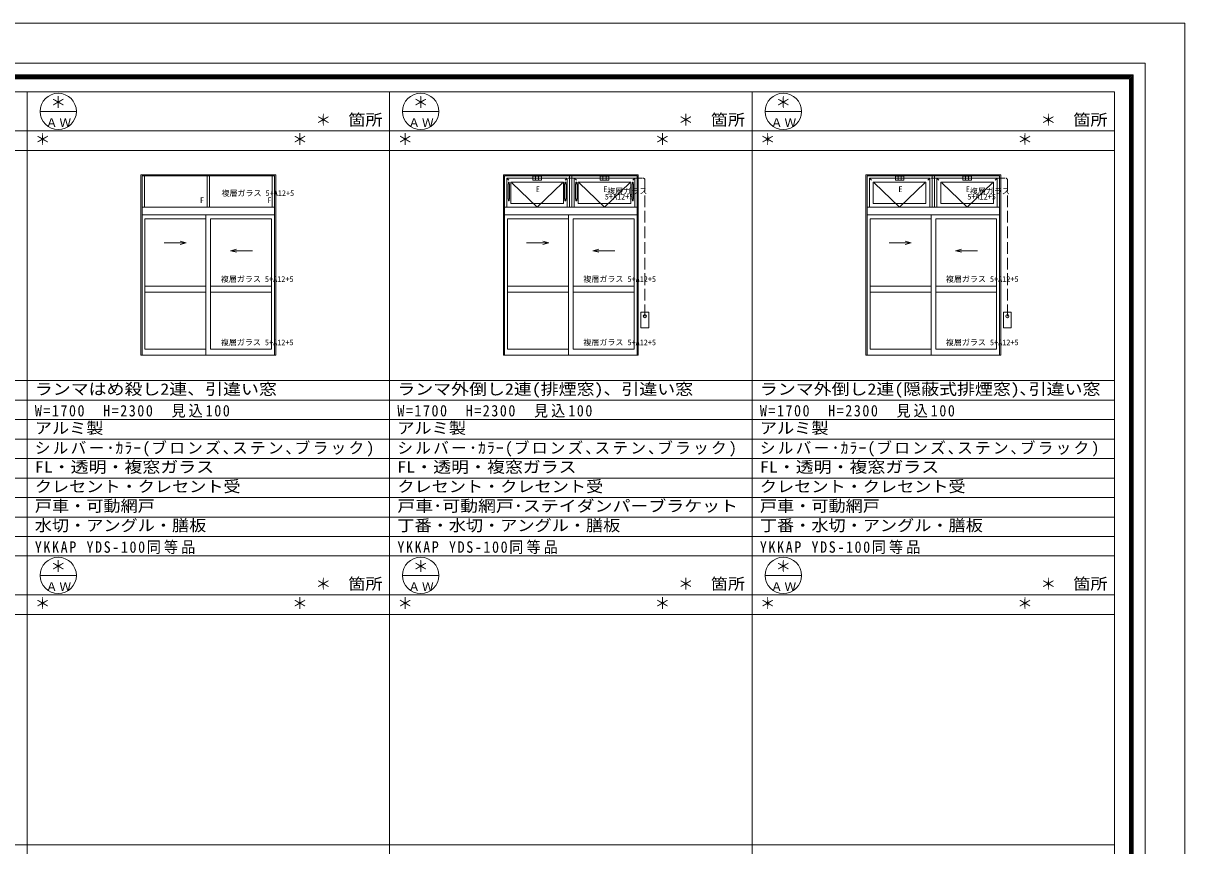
# Model space of a CAD drawing. Units: millimetres, scale not verified. Extents: x -14850 to 14850, y -10500 to 10500.
# Drawn here: x -49 to 14850, y -56 to 10500 of the extents above; entities that cross this region are included whole.
import ezdxf
from ezdxf.enums import TextEntityAlignment as Align

# ---------------------------------------------------------------- set-up
doc = ezdxf.new("R2010")
doc.units = ezdxf.units.MM
doc.header["$LTSCALE"] = 50
doc.linetypes.add('CHAIN2', pattern=[12, 9, -1, 1, -1])
doc.linetypes.add('DASHED3', pattern=[4, 3, -1])
doc.layers.add('0-0_0', color=7, linetype='Continuous')
for name, color, linetype, lineweight in [('0-1_USER1', 7, 'Continuous', 9), ('0-2_YKK_ZWAK', 4, 'Continuous', 9), ('0-3_YKK_11', 3, 'Continuous', 9)]:
    doc.layers.add(name, color=color, linetype=linetype, lineweight=lineweight)
doc.styles.add('ＭＳ ゴシック', font='')
doc.styles.get('ＭＳ ゴシック').set_extended_font_data('MS Gothic')

msp = doc.modelspace()

# ---------------------------------------------------------------- linework, layer by layer
at = {"layer": '0-1_USER1'}
for p, q in [((-14850, 10500), (14850, 10500)), ((14850, -10500), (14850, 10500)), ((-14340.23, 9987.41), (14340.79, 9987.41)), ((14340.79, -9999.25), (14340.79, 9987.41)), ((-14190.23, 9837.97), (14190.23, 9837.97)), ((14190.23, -9849.81), (14190.23, 9837.97)), ((-14177.82, 9825.57), (14177.82, 9825.57)), ((-14164.85, 9812.59), (14165.42, 9812.59)), ((-14152.44, 9799.62), (14152.45, 9799.62)), ((-14140.04, 9787.22), (14140.04, 9787.22)), ((14140.04, -9799.06), (14140.04, 9787.22)), ((14152.45, -9812.03), (14152.45, 9799.62)), ((14165.42, -9825), (14165.42, 9812.59)), ((14177.82, -9837.41), (14177.82, 9825.57)), ((-13949.96, 9617.94), (13950.04, 9617.94)), ((0.04, -8247.06), (0.04, 9617.94)), ((4650.04, -8247.06), (4650.04, 9617.94)), ((9300.04, -8247.06), (9300.04, 9617.94)), ((13950.04, -8247.06), (13950.04, 9617.94)), ((166.71, 9367.94), (633.37, 9367.94)), ((4816.71, 9367.94), (5283.37, 9367.94)), ((9466.71, 9367.94), (9933.37, 9367.94)), ((-13949.96, 9117.94), (13950.04, 9117.94)), ((-13949.96, 8867.94), (13950.04, 8867.94)), ((-13949.96, 5912.94), (13950.04, 5912.94)), ((-13949.96, 5662.94), (13950.04, 5662.94)), ((-13949.96, 5412.94), (13950.04, 5412.94)), ((-13949.96, 5162.94), (13950.04, 5162.94)), ((-13949.96, 4912.94), (13950.04, 4912.94)), ((-13949.96, 4662.94), (13950.04, 4662.94)), ((-9299.96, 4412.94), (13950.04, 4412.94)), ((-9299.96, 4162.94), (13950.04, 4162.94)), ((-13949.96, 3912.94), (13950.04, 3912.94)), ((-13949.96, 3662.94), (13950.04, 3662.94)), ((166.71, 3412.94), (633.37, 3412.94)), ((4816.71, 3412.94), (5283.37, 3412.94)), ((9466.71, 3412.94), (9933.37, 3412.94)), ((-13949.96, 3162.94), (13950.04, 3162.94)), ((-13949.96, 2912.94), (13950.04, 2912.94)), ((-13949.96, -42.06), (13950.04, -42.06))]:
    msp.add_line(p, q, dxfattribs=at)
for centre in [(400.04, 9367.94), (5050.04, 9367.94), (9700.04, 9367.94), (400.04, 3412.94), (5050.04, 3412.94), (9700.04, 3412.94)]:
    msp.add_circle(centre, 233.33, dxfattribs=at)
at = {"layer": '0-2_YKK_ZWAK'}
for p, q in [((1460.04, 8555.44), (1460.04, 6240.44)), ((3190.04, 8555.44), (1460.04, 8555.44)), ((3175.04, 8540.44), (1475.04, 8540.44)), ((1475.04, 8540.44), (1475.04, 8140.44)), ((1505.04, 8540.44), (1505.04, 8140.44)), ((2310.04, 8540.44), (1505.04, 8540.44)), ((2340.04, 8540.44), (2310.04, 8540.44)), ((3145.04, 8540.44), (2340.04, 8540.44)), ((3145.04, 8140.44), (3145.04, 8540.44)), ((3175.04, 8140.44), (3175.04, 8540.44)), ((3190.04, 6240.44), (3190.04, 8555.44)), ((6110.04, 8555.44), (6110.04, 6240.44)), ((7840.04, 8555.44), (6110.04, 8555.44)), ((7825.04, 8540.44), (6125.04, 8540.44)), ((6125.04, 8540.44), (6125.04, 8140.44)), ((6155.04, 8510.44), (6155.04, 8140.44)), ((6930.04, 8510.44), (6155.04, 8510.44)), ((6930.04, 8140.44), (6930.04, 8510.44)), ((6990.04, 8540.44), (6960.04, 8540.44)), ((6960.04, 8540.44), (6960.04, 8140.44)), ((6990.04, 8140.44), (6990.04, 8540.44)), ((7020.04, 8510.44), (7020.04, 8140.44)), ((7795.04, 8510.44), (7020.04, 8510.44)), ((7795.04, 8140.44), (7795.04, 8510.44)), ((7825.04, 8140.44), (7825.04, 8540.44)), ((7840.04, 6240.44), (7840.04, 8555.44)), ((10760.04, 8555.44), (10760.04, 6240.44)), ((12490.04, 8555.44), (10760.04, 8555.44)), ((12475.04, 8540.44), (10775.04, 8540.44)), ((10775.04, 8540.44), (10775.04, 8140.44)), ((10805.04, 8510.44), (10805.04, 8140.44)), ((11580.04, 8510.44), (10805.04, 8510.44)), ((11580.04, 8140.44), (11580.04, 8510.44)), ((11610.04, 8540.44), (11610.04, 8140.44)), ((11640.04, 8540.44), (11610.04, 8540.44)), ((11640.04, 8140.44), (11640.04, 8540.44)), ((11670.04, 8510.44), (11670.04, 8140.44)), ((12445.04, 8510.44), (11670.04, 8510.44)), ((12445.04, 8140.44), (12445.04, 8510.44)), ((12475.04, 8140.44), (12475.04, 8540.44)), ((12490.04, 6240.44), (12490.04, 8555.44)), ((6205.04, 8460.44), (6205.04, 8185.44)), ((6880.04, 8460.44), (6205.04, 8460.44)), ((6880.04, 8185.44), (6880.04, 8460.44)), ((7070.04, 8460.44), (7070.04, 8185.44)), ((7745.04, 8460.44), (7070.04, 8460.44)), ((7745.04, 8185.44), (7745.04, 8460.44)), ((10855.04, 8460.44), (10855.04, 8185.44)), ((11530.04, 8460.44), (10855.04, 8460.44)), ((11530.04, 8185.44), (11530.04, 8460.44)), ((11720.04, 8460.44), (11720.04, 8185.44)), ((12395.04, 8460.44), (11720.04, 8460.44)), ((12395.04, 8185.44), (12395.04, 8460.44)), ((1475.04, 8140.44), (1475.04, 8040.44)), ((1505.04, 8140.44), (2310.04, 8140.44)), ((2310.04, 8140.44), (2340.04, 8140.44)), ((2340.04, 8140.44), (3145.04, 8140.44)), ((3175.04, 8040.44), (3175.04, 8140.44)), ((6125.04, 8140.44), (6125.04, 8040.44)), ((6155.04, 8140.44), (6930.04, 8140.44)), ((6205.04, 8185.44), (6880.04, 8185.44)), ((6960.04, 8140.44), (6990.04, 8140.44)), ((7020.04, 8140.44), (7795.04, 8140.44)), ((7070.04, 8185.44), (7745.04, 8185.44)), ((7825.04, 8040.44), (7825.04, 8140.44)), ((10775.04, 8140.44), (10775.04, 8040.44)), ((10805.04, 8140.44), (11580.04, 8140.44)), ((10855.04, 8185.44), (11530.04, 8185.44)), ((11610.04, 8140.44), (11640.04, 8140.44)), ((11670.04, 8140.44), (12445.04, 8140.44)), ((11720.04, 8185.44), (12395.04, 8185.44)), ((12475.04, 8040.44), (12475.04, 8140.44)), ((1475.04, 8040.44), (1475.04, 6240.44)), ((1513.04, 6315.44), (1513.04, 7989.44)), ((1513.04, 7989.44), (2295.04, 7989.44)), ((2295.04, 6240.44), (2295.04, 8040.44)), ((2355.04, 6315.44), (2355.04, 7989.44)), ((3137.04, 7989.44), (2355.04, 7989.44)), ((3137.04, 6315.44), (3137.04, 7989.44)), ((3175.04, 6240.44), (3175.04, 8040.44)), ((6125.04, 8040.44), (6125.04, 6240.44)), ((6163.04, 6315.44), (6163.04, 7989.44)), ((6163.04, 7989.44), (6945.04, 7989.44)), ((6945.04, 6240.44), (6945.04, 8040.44)), ((7005.04, 6315.44), (7005.04, 7989.44)), ((7787.04, 7989.44), (7005.04, 7989.44)), ((7787.04, 6315.44), (7787.04, 7989.44)), ((7825.04, 6240.44), (7825.04, 8040.44)), ((10775.04, 8040.44), (10775.04, 6240.44)), ((10813.04, 6315.44), (10813.04, 7989.44)), ((10813.04, 7989.44), (11595.04, 7989.44)), ((11595.04, 6240.44), (11595.04, 8040.44)), ((11655.04, 6315.44), (11655.04, 7989.44)), ((12437.04, 7989.44), (11655.04, 7989.44)), ((12437.04, 6315.44), (12437.04, 7989.44)), ((12475.04, 6240.44), (12475.04, 8040.44)), ((1758.37, 7680.44), (2041.71, 7680.44)), ((2041.71, 7680.44), (1964.43, 7701.14)), ((2041.71, 7680.44), (1964.43, 7659.73)), ((2608.37, 7580.44), (2685.65, 7601.14)), ((6408.37, 7680.44), (6691.7, 7680.44)), ((6691.7, 7680.44), (6614.43, 7701.14)), ((6691.7, 7680.44), (6614.43, 7659.73)), ((11058.37, 7680.44), (11341.7, 7680.44)), ((11341.7, 7680.44), (11264.43, 7701.14)), ((11341.7, 7680.44), (11264.43, 7659.73)), ((2608.37, 7580.44), (2685.65, 7559.73)), ((2891.71, 7580.44), (2608.37, 7580.44)), ((7258.37, 7580.44), (7335.65, 7559.73)), ((11908.37, 7580.44), (11985.65, 7559.73)), ((1513.04, 7127.44), (2295.04, 7127.44)), ((1513.04, 7047.44), (2295.04, 7047.44)), ((3137.04, 7127.44), (2355.04, 7127.44)), ((3137.04, 7047.44), (2355.04, 7047.44)), ((6163.04, 7127.44), (6945.04, 7127.44)), ((6163.04, 7047.44), (6945.04, 7047.44)), ((7787.04, 7127.44), (7005.04, 7127.44)), ((7787.04, 7047.44), (7005.04, 7047.44)), ((10813.04, 7127.44), (11595.04, 7127.44)), ((10813.04, 7047.44), (11595.04, 7047.44)), ((12437.04, 7127.44), (11655.04, 7127.44)), ((12437.04, 7047.44), (11655.04, 7047.44)), ((2295.04, 6315.44), (1513.04, 6315.44)), ((2355.04, 6315.44), (3137.04, 6315.44)), ((6945.04, 6315.44), (6163.04, 6315.44)), ((7005.04, 6315.44), (7787.04, 6315.44)), ((11595.04, 6315.44), (10813.04, 6315.44)), ((11655.04, 6315.44), (12437.04, 6315.44)), ((1460.04, 6240.44), (3190.04, 6240.44)), ((1475.04, 6240.44), (3175.04, 6240.44)), ((6110.04, 6240.44), (7840.04, 6240.44)), ((6125.04, 6240.44), (7825.04, 6240.44)), ((10760.04, 6240.44), (12490.04, 6240.44)), ((10775.04, 6240.44), (12475.04, 6240.44))]:
    msp.add_line(p, q, dxfattribs=at)
at = {"layer": '0-2_YKK_ZWAK', "linetype": 'CHAIN2'}
for p, q in [((6542.54, 8140.44), (6155.04, 8510.44)), ((6542.54, 8140.44), (6930.04, 8510.44)), ((7407.54, 8140.44), (7020.04, 8510.44)), ((7407.54, 8140.44), (7795.04, 8510.44)), ((11192.54, 8140.44), (10805.04, 8510.44)), ((11192.54, 8140.44), (11580.04, 8510.44)), ((12057.54, 8140.44), (11670.04, 8510.44)), ((12057.54, 8140.44), (12445.04, 8510.44))]:
    msp.add_line(p, q, dxfattribs=at)
at = {"layer": '0-2_YKK_ZWAK', "linetype": 'DASHED3'}
for p, q in [((6542.54, 8510.44), (7905.04, 8510.44)), ((11192.54, 8510.44), (12555.04, 8510.44)), ((7925.04, 8490.44), (7925.04, 6740.44)), ((12575.04, 8490.44), (12575.04, 6740.44))]:
    msp.add_line(p, q, dxfattribs=at)
at = {"layer": '0-2_YKK_ZWAK'}
for points in [[(2310.04, 8140.44), (2310.04, 8540.44), (2310.04, 8140.44)], [(2340.04, 8140.44), (2340.04, 8540.44), (2340.04, 8140.44)], [(3175.04, 8140.44), (1475.04, 8140.44), (3175.04, 8140.44)], [(7825.04, 8140.44), (6125.04, 8140.44), (7825.04, 8140.44)], [(12475.04, 8140.44), (10775.04, 8140.44), (12475.04, 8140.44)], [(3175.04, 8040.44), (1475.04, 8040.44), (3175.04, 8040.44)], [(7825.04, 8040.44), (6125.04, 8040.44), (7825.04, 8040.44)], [(12475.04, 8040.44), (10775.04, 8040.44), (12475.04, 8040.44)], [(7541.71, 7580.44), (7258.37, 7580.44), (7335.65, 7601.14)], [(12191.71, 7580.44), (11908.37, 7580.44), (11985.65, 7601.14)]]:
    msp.add_lwpolyline(points, dxfattribs=at)
at = {"layer": '0-2_YKK_ZWAK', "linetype": 'DASHED3'}
for centre in [(7905.04, 8490.44), (12555.04, 8490.44)]:
    msp.add_arc(centre, 20, 0, 90, dxfattribs=at)
at = {"layer": '0-3_YKK_11'}
for p, q in [((6597.54, 8535.44), (6487.54, 8535.44)), ((6522.54, 8535.44), (6522.54, 8485.44)), ((6562.54, 8485.44), (6562.54, 8535.44)), ((6597.54, 8485.44), (6597.54, 8535.44)), ((7462.54, 8535.44), (7352.54, 8535.44)), ((7387.54, 8535.44), (7387.54, 8485.44)), ((7427.54, 8485.44), (7427.54, 8535.44)), ((7462.54, 8485.44), (7462.54, 8535.44)), ((11247.54, 8535.44), (11137.54, 8535.44)), ((11172.54, 8535.44), (11172.54, 8485.44)), ((11212.54, 8485.44), (11212.54, 8535.44)), ((11247.54, 8485.44), (11247.54, 8535.44)), ((12112.54, 8535.44), (12002.54, 8535.44)), ((12037.54, 8535.44), (12037.54, 8485.44)), ((12077.54, 8485.44), (12077.54, 8535.44)), ((12112.54, 8485.44), (12112.54, 8535.44)), ((6170.04, 8440.44), (6190.04, 8440.44)), ((6170.04, 8440.44), (6170.04, 8240.44)), ((6175.04, 8460.44), (6185.04, 8460.44)), ((6175.04, 8460.44), (6175.04, 8440.44)), ((6185.04, 8460.44), (6185.04, 8440.44)), ((6190.04, 8440.44), (6190.04, 8240.44)), ((6895.04, 8440.44), (6915.04, 8440.44)), ((6895.04, 8440.44), (6895.04, 8240.44)), ((6900.04, 8460.44), (6910.04, 8460.44)), ((6900.04, 8460.44), (6900.04, 8440.44)), ((6910.04, 8460.44), (6910.04, 8440.44)), ((6915.04, 8440.44), (6915.04, 8240.44)), ((7035.04, 8440.44), (7055.04, 8440.44)), ((7035.04, 8440.44), (7035.04, 8240.44)), ((7040.04, 8460.44), (7050.04, 8460.44)), ((7040.04, 8460.44), (7040.04, 8440.44)), ((7050.04, 8460.44), (7050.04, 8440.44)), ((7055.04, 8440.44), (7055.04, 8240.44)), ((7760.04, 8440.44), (7780.04, 8440.44)), ((7760.04, 8440.44), (7760.04, 8240.44)), ((7765.04, 8460.44), (7775.04, 8460.44)), ((7765.04, 8460.44), (7765.04, 8440.44)), ((7775.04, 8460.44), (7775.04, 8440.44)), ((7780.04, 8440.44), (7780.04, 8240.44)), ((6170.04, 8240.44), (6190.04, 8240.44)), ((6175.04, 8240.44), (6175.04, 8220.44)), ((6175.04, 8220.44), (6185.04, 8220.44)), ((6185.04, 8240.44), (6185.04, 8220.44)), ((6895.04, 8240.44), (6915.04, 8240.44)), ((6900.04, 8240.44), (6900.04, 8220.44)), ((6900.04, 8220.44), (6910.04, 8220.44)), ((6910.04, 8240.44), (6910.04, 8220.44)), ((7035.04, 8240.44), (7055.04, 8240.44)), ((7040.04, 8240.44), (7040.04, 8220.44)), ((7040.04, 8220.44), (7050.04, 8220.44)), ((7050.04, 8240.44), (7050.04, 8220.44)), ((7760.04, 8240.44), (7780.04, 8240.44)), ((7765.04, 8240.44), (7765.04, 8220.44)), ((7765.04, 8220.44), (7775.04, 8220.44)), ((7775.04, 8240.44), (7775.04, 8220.44)), ((7975.04, 6790.44), (7875.04, 6790.44)), ((7875.04, 6790.44), (7875.04, 6590.44)), ((7975.04, 6590.44), (7975.04, 6790.44)), ((12525.04, 6790.44), (12525.04, 6590.44)), ((12625.04, 6790.44), (12525.04, 6790.44)), ((12625.04, 6590.44), (12625.04, 6790.44)), ((7875.04, 6590.44), (7975.04, 6590.44)), ((12525.04, 6590.44), (12625.04, 6590.44))]:
    msp.add_line(p, q, dxfattribs=at)
for points in [[(6487.54, 8535.44), (6487.54, 8485.44), (6597.54, 8485.44)], [(7352.54, 8535.44), (7352.54, 8485.44), (7462.54, 8485.44)], [(11137.54, 8535.44), (11137.54, 8485.44), (11247.54, 8485.44)], [(12002.54, 8535.44), (12002.54, 8485.44), (12112.54, 8485.44)]]:
    msp.add_lwpolyline(points, dxfattribs=at)
for centre in [(7925.04, 6740.44), (12575.04, 6740.44)]:
    msp.add_circle(centre, 20, dxfattribs=at)

# ---------------------------------------------------------------- texts
at = {"layer": '0-0_0', "style": 'ＭＳ ゴシック'}
for p in [(300.04, 9367.94), (4950.04, 9367.94), (9600.04, 9367.94), (3700.04, 9142.94), (8350.04, 9142.94), (13000.04, 9142.94), (100.04, 8892.94), (3400.04, 8892.94), (4750.04, 8892.94), (8050.04, 8892.94), (9400.04, 8892.94), (12700.04, 8892.94), (300.04, 3412.94), (4950.04, 3412.94), (9600.04, 3412.94), (3700.04, 3187.94), (8350.04, 3187.94), (13000.04, 3187.94), (100.04, 2937.94), (3400.04, 2937.94), (4750.04, 2937.94), (8050.04, 2937.94), (9400.04, 2937.94), (12700.04, 2937.94)]:
    msp.add_text('＊', height=146.6, dxfattribs=at).set_placement(p, align=Align.BOTTOM_LEFT)
for s, width, p in [('ランマはめ殺し2連、引違い窓', 1.15, (100.04, 5687.94)), ('ランマ外倒し2連(排煙窓)、引違い窓', 1.15, (4750.04, 5687.94)), ('ランマ外倒し2連(隠蔽式排煙窓)､引違い窓', 1.15, (9400.04, 5687.94)), ('アルミ製', 1.1, (100.04, 5187.94)), ('アルミ製', 1.1, (4750.04, 5187.94)), ('アルミ製', 1.1, (9400.04, 5187.94)), ('FL・透明・複窓ガラス', 1.15, (100.04, 4687.94)), ('FL・透明・複窓ガラス', 1.15, (4750.04, 4687.94)), ('FL・透明・複窓ガラス', 1.15, (9400.04, 4687.94)), ('クレセント・クレセント受', 1.1, (100.04, 4437.94)), ('クレセント・クレセント受', 1.1, (4750.04, 4437.94)), ('クレセント・クレセント受', 1.1, (9400.04, 4437.94)), ('戸車・可動網戸', 1.1, (100.04, 4187.94)), ('戸車･可動網戸･ステイダンパーブラケット', 1.15, (4750.04, 4187.94)), ('戸車・可動網戸', 1.1, (9400.04, 4187.94)), ('水切・アングル・膳板', 1.1, (100.04, 3937.94)), ('丁番・水切・アングル・膳板', 1.1, (4750.04, 3937.94)), ('丁番・水切・アングル・膳板', 1.1, (9400.04, 3937.94))]:
    msp.add_text(s, height=146.6, dxfattribs=dict(at, width=width)).set_placement(p, align=Align.BOTTOM_LEFT)
at = {"layer": '0-0_0', "char_height": 146.6, "attachment_point": 7, "style": 'ＭＳ ゴシック'}
for s, insert in [('\\T1.22;\\W0.9;W=1700\u3000H=2300\u3000見込100', (100.04, 5437.94)), ('\\T1.22;\\W0.9;W=1700\u3000H=2300\u3000見込100', (4750.04, 5437.94)), ('\\T1.22;\\W0.9;W=1700\u3000H=2300\u3000見込100', (9400.04, 5437.94)), ('\\T1.15;シルバー･ｶﾗｰ(ブロンズ､ステン､ブラック)', (100.04, 4937.94)), ('\\T1.15;シルバー･ｶﾗｰ(ブロンズ､ステン､ブラック)', (4750.04, 4937.94)), ('\\T1.15;シルバー･ｶﾗｰ(ブロンズ､ステン､ブラック)', (9400.04, 4937.94)), ('\\T1.23;\\W0.9;YKKAP\\~YDS-100同等品', (100.04, 3687.94)), ('\\T1.23;\\W0.9;YKKAP\\~YDS-100同等品', (4750.04, 3687.94)), ('\\T1.23;\\W0.9;YKKAP\\~YDS-100同等品', (9400.04, 3687.94))]:
    msp.add_mtext(s, dxfattribs=dict(at, insert=insert))
at = {"layer": '0-1_USER1', "style": 'ＭＳ ゴシック', "width": 1.1}
for p in [(4120.04, 9142.94), (8770.04, 9142.94), (13420.04, 9142.94), (4120.04, 3187.94), (8770.04, 3187.94), (13420.04, 3187.94)]:
    msp.add_text('箇所', height=146.6, dxfattribs=at).set_placement(p, align=Align.BOTTOM_LEFT)
at = {"layer": '0-1_USER1', "char_height": 110, "attachment_point": 7, "style": 'ＭＳ ゴシック'}
for insert in [(240.04, 9167.94), (4890.04, 9167.94), (9540.04, 9167.94), (240.04, 3212.94), (4890.04, 3212.94), (9540.04, 3212.94)]:
    msp.add_mtext('\\T1.17;ＡＷ', dxfattribs=dict(at, insert=insert))
at = {"layer": '0-2_YKK_ZWAK', "style": 'ＭＳ ゴシック'}
for s, p in [('複層ガラス 5+A12+5', (2494.24, 8260.44)), ('E', (6526.54, 8310.44)), ('E', (7391.54, 8310.44)), ('複層ガラス', (7443.04, 8285.44)), ('E', (11176.54, 8310.44)), ('E', (12041.54, 8310.44)), ('複層ガラス', (12093.04, 8285.44)), ('F', (2218.04, 8170.44)), ('F', (3083.04, 8170.44)), ('5+A12+5', (7411.04, 8215.44)), ('5+A12+5', (12061.04, 8215.44)), ('複層ガラス 5+A12+5', (2486.24, 7157.44)), ('複層ガラス 5+A12+5', (7136.24, 7157.44)), ('複層ガラス 5+A12+5', (11786.24, 7157.44)), ('複層ガラス 5+A12+5', (2486.24, 6345.44)), ('複層ガラス 5+A12+5', (7136.24, 6345.44)), ('複層ガラス 5+A12+5', (11786.24, 6345.44))]:
    msp.add_text(s, height=73.31, dxfattribs=at).set_placement(p, align=Align.BOTTOM_LEFT)

doc.saveas('drawing.dxf')
